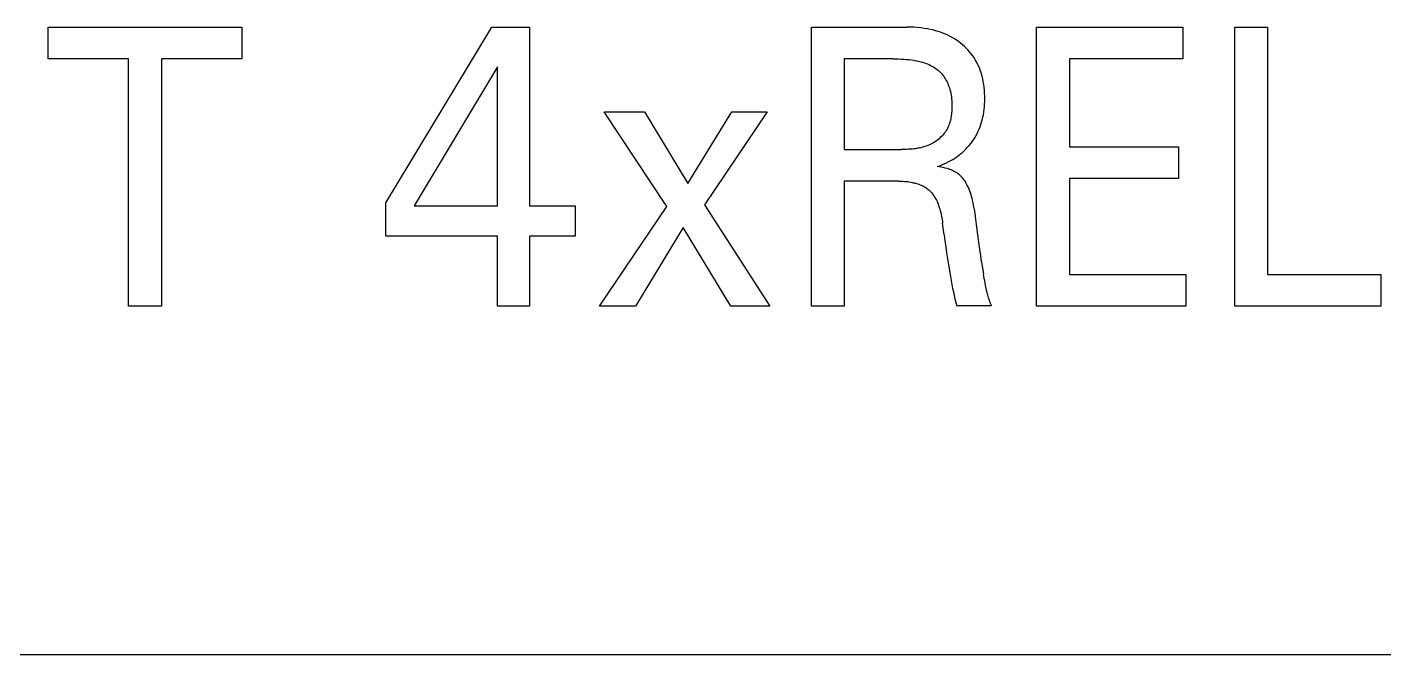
# Model space of a CAD drawing. Extents: x 0 to 420, y 0 to 297.
# Drawn here: x 149.23 to 159.93, y 169.47 to 174.42 of the extents above; entities that cross this region are included whole.
import ezdxf

# ---------------------------------------------------------------- set-up
doc = ezdxf.new("R2010")
doc.units = 0
doc.header["$LTSCALE"] = 23.1
doc.layers.add('10000_FRONT', color=7, linetype='CONTINUOUS')

msp = doc.modelspace()

# ---------------------------------------------------------------- linework, layer by layer
at = {"layer": '10000_FRONT', "color": 7, "linetype": 'CONTINUOUS'}
for p, q in [((149.393, 174.169), (149.393, 174.418)), ((149.393, 174.418), (150.92, 174.418)), ((150.92, 174.418), (150.92, 174.169)), ((152.057, 173.034), (152.892, 174.418)), ((152.892, 174.418), (153.191, 174.418)), ((153.191, 174.418), (153.191, 173.009)), ((155.414, 172.218), (155.414, 174.418)), ((155.414, 174.418), (156.167, 174.418)), ((156.195, 174.418), (156.167, 174.418)), ((156.222, 174.417), (156.195, 174.418)), ((156.249, 174.415), (156.222, 174.417)), ((156.276, 174.412), (156.249, 174.415)), ((156.304, 174.409), (156.276, 174.412)), ((156.331, 174.404), (156.304, 174.409)), ((156.351, 174.4), (156.331, 174.404)), ((156.372, 174.396), (156.351, 174.4)), ((156.392, 174.39), (156.372, 174.396)), ((156.413, 174.384), (156.392, 174.39)), ((156.433, 174.378), (156.413, 174.384)), ((156.452, 174.37), (156.433, 174.378)), ((157.19, 172.218), (157.19, 174.418)), ((157.19, 174.418), (158.344, 174.418)), ((158.344, 174.418), (158.344, 174.169)), ((158.754, 172.218), (158.754, 174.418)), ((158.754, 174.418), (159.013, 174.418)), ((159.013, 174.418), (159.013, 172.468)), ((156.472, 174.362), (156.452, 174.37)), ((156.49, 174.354), (156.472, 174.362)), ((156.508, 174.345), (156.49, 174.354)), ((156.525, 174.336), (156.508, 174.345)), ((156.542, 174.326), (156.525, 174.336)), ((156.559, 174.315), (156.542, 174.326)), ((156.575, 174.304), (156.559, 174.315)), ((156.591, 174.292), (156.575, 174.304)), ((156.606, 174.28), (156.591, 174.292)), ((156.621, 174.267), (156.606, 174.28)), ((156.635, 174.253), (156.621, 174.267)), ((150.027, 174.169), (149.393, 174.169)), ((150.027, 172.218), (150.027, 174.169)), ((150.286, 174.169), (150.286, 172.218)), ((150.92, 174.169), (150.286, 174.169)), ((155.673, 174.169), (155.673, 173.453)), ((156.055, 174.169), (155.673, 174.169)), ((156.055, 174.169), (156.077, 174.169)), ((156.077, 174.169), (156.099, 174.168)), ((156.099, 174.168), (156.121, 174.167)), ((156.121, 174.167), (156.143, 174.166)), ((156.143, 174.166), (156.165, 174.164)), ((156.165, 174.164), (156.186, 174.162)), ((156.186, 174.162), (156.204, 174.16)), ((156.204, 174.16), (156.223, 174.157)), ((156.223, 174.157), (156.24, 174.154)), ((156.649, 174.239), (156.635, 174.253)), ((156.662, 174.225), (156.649, 174.239)), ((156.674, 174.209), (156.662, 174.225)), ((156.686, 174.194), (156.674, 174.209)), ((156.697, 174.178), (156.686, 174.194)), ((156.707, 174.161), (156.697, 174.178)), ((156.717, 174.143), (156.707, 174.161)), ((157.449, 174.169), (157.449, 173.475)), ((158.344, 174.169), (157.449, 174.169)), ((152.937, 174.105), (152.279, 173.009)), ((152.937, 173.009), (152.937, 174.105)), ((156.24, 174.154), (156.258, 174.15)), ((156.258, 174.15), (156.276, 174.145)), ((156.276, 174.145), (156.294, 174.141)), ((156.294, 174.141), (156.306, 174.137)), ((156.306, 174.137), (156.318, 174.132)), ((156.318, 174.132), (156.33, 174.128)), ((156.33, 174.128), (156.342, 174.123)), ((156.342, 174.123), (156.354, 174.117)), ((156.354, 174.117), (156.365, 174.111)), ((156.365, 174.111), (156.377, 174.105)), ((156.377, 174.105), (156.387, 174.098)), ((156.387, 174.098), (156.397, 174.091)), ((156.397, 174.091), (156.407, 174.084)), ((156.407, 174.084), (156.416, 174.076)), ((156.416, 174.076), (156.425, 174.068)), ((156.425, 174.068), (156.434, 174.059)), ((156.434, 174.059), (156.442, 174.05)), ((156.442, 174.05), (156.45, 174.041)), ((156.726, 174.125), (156.717, 174.143)), ((156.734, 174.107), (156.726, 174.125)), ((156.742, 174.089), (156.734, 174.107)), ((156.749, 174.07), (156.742, 174.089)), ((156.755, 174.051), (156.749, 174.07)), ((156.76, 174.032), (156.755, 174.051)), ((156.45, 174.041), (156.458, 174.031)), ((156.458, 174.031), (156.465, 174.02)), ((156.465, 174.02), (156.472, 174.009)), ((156.472, 174.009), (156.478, 173.998)), ((156.478, 173.998), (156.484, 173.987)), ((156.484, 173.987), (156.489, 173.975)), ((156.489, 173.975), (156.494, 173.963)), ((156.494, 173.963), (156.499, 173.951)), ((156.499, 173.951), (156.503, 173.939)), ((156.766, 174.01), (156.76, 174.032)), ((156.77, 173.988), (156.766, 174.01)), ((156.774, 173.966), (156.77, 173.988)), ((156.777, 173.944), (156.774, 173.966)), ((156.779, 173.921), (156.777, 173.944)), ((156.503, 173.939), (156.506, 173.927)), ((156.506, 173.927), (156.51, 173.912)), ((156.51, 173.912), (156.513, 173.898)), ((156.513, 173.898), (156.516, 173.883)), ((156.516, 173.883), (156.518, 173.868)), ((156.518, 173.868), (156.52, 173.854)), ((156.52, 173.854), (156.521, 173.839)), ((156.521, 173.839), (156.522, 173.824)), ((156.78, 173.899), (156.779, 173.921)), ((156.781, 173.876), (156.78, 173.899)), ((156.781, 173.854), (156.781, 173.876)), ((156.781, 173.833), (156.781, 173.854)), ((154.273, 173.003), (153.778, 173.751)), ((153.778, 173.751), (154.097, 173.751)), ((154.097, 173.751), (154.439, 173.185)), ((154.439, 173.185), (154.786, 173.751)), ((155.065, 173.751), (154.57, 173.017)), ((154.786, 173.751), (155.065, 173.751)), ((156.519, 173.731), (156.517, 173.719)), ((156.52, 173.744), (156.519, 173.731)), ((156.521, 173.756), (156.52, 173.744)), ((156.522, 173.768), (156.521, 173.756)), ((156.522, 173.824), (156.523, 173.808)), ((156.523, 173.793), (156.522, 173.781)), ((156.522, 173.781), (156.522, 173.768)), ((156.523, 173.808), (156.523, 173.793)), ((156.771, 173.728), (156.774, 173.749)), ((156.774, 173.749), (156.777, 173.77)), ((156.777, 173.77), (156.779, 173.791)), ((156.779, 173.791), (156.78, 173.812)), ((156.78, 173.812), (156.781, 173.833)), ((156.49, 173.626), (156.484, 173.615)), ((156.495, 173.637), (156.49, 173.626)), ((156.499, 173.648), (156.495, 173.637)), ((156.503, 173.659), (156.499, 173.648)), ((156.507, 173.671), (156.503, 173.659)), ((156.51, 173.683), (156.507, 173.671)), ((156.513, 173.695), (156.51, 173.683)), ((156.515, 173.707), (156.513, 173.695)), ((156.517, 173.719), (156.515, 173.707)), ((156.738, 173.615), (156.745, 173.632)), ((156.745, 173.632), (156.751, 173.65)), ((156.751, 173.65), (156.757, 173.669)), ((156.757, 173.669), (156.762, 173.687)), ((156.762, 173.687), (156.767, 173.708)), ((156.767, 173.708), (156.771, 173.728)), ((156.39, 173.515), (156.379, 173.509)), ((156.4, 173.523), (156.39, 173.515)), ((156.411, 173.53), (156.4, 173.523)), ((156.421, 173.538), (156.411, 173.53)), ((156.43, 173.547), (156.421, 173.538)), ((156.439, 173.555), (156.43, 173.547)), ((156.448, 173.564), (156.439, 173.555)), ((156.456, 173.574), (156.448, 173.564)), ((156.464, 173.584), (156.456, 173.574)), ((156.471, 173.594), (156.464, 173.584)), ((156.478, 173.604), (156.471, 173.594)), ((156.484, 173.615), (156.478, 173.604)), ((156.671, 173.5), (156.682, 173.515)), ((156.682, 173.515), (156.693, 173.53)), ((156.693, 173.53), (156.703, 173.546)), ((156.703, 173.546), (156.713, 173.563)), ((156.713, 173.563), (156.722, 173.58)), ((156.722, 173.58), (156.73, 173.597)), ((156.73, 173.597), (156.738, 173.615)), ((155.673, 173.453), (156.123, 173.453)), ((156.137, 173.453), (156.123, 173.453)), ((156.151, 173.454), (156.137, 173.453)), ((156.165, 173.454), (156.151, 173.454)), ((156.18, 173.455), (156.165, 173.454)), ((156.194, 173.456), (156.18, 173.455)), ((156.208, 173.457), (156.194, 173.456)), ((156.222, 173.459), (156.208, 173.457)), ((156.236, 173.46), (156.222, 173.459)), ((156.25, 173.463), (156.236, 173.46)), ((156.264, 173.465), (156.25, 173.463)), ((156.278, 173.468), (156.264, 173.465)), ((156.292, 173.472), (156.278, 173.468)), ((156.305, 173.476), (156.292, 173.472)), ((156.319, 173.48), (156.305, 173.476)), ((156.332, 173.485), (156.319, 173.48)), ((156.345, 173.491), (156.332, 173.485)), ((156.357, 173.496), (156.345, 173.491)), ((156.368, 173.502), (156.357, 173.496)), ((156.379, 173.509), (156.368, 173.502)), ((156.562, 173.397), (156.577, 173.408)), ((156.577, 173.408), (156.591, 173.419)), ((156.591, 173.419), (156.606, 173.431)), ((156.606, 173.431), (156.62, 173.444)), ((156.62, 173.444), (156.633, 173.457)), ((156.633, 173.457), (156.646, 173.471)), ((156.646, 173.471), (156.659, 173.485)), ((156.659, 173.485), (156.671, 173.5)), ((157.449, 173.475), (158.309, 173.475)), ((158.309, 173.475), (158.309, 173.226)), ((156.407, 173.319), (156.426, 173.326)), ((156.423, 173.317), (156.407, 173.319)), ((156.438, 173.314), (156.423, 173.317)), ((156.426, 173.326), (156.444, 173.333)), ((156.454, 173.311), (156.438, 173.314)), ((156.444, 173.333), (156.462, 173.341)), ((156.469, 173.307), (156.454, 173.311)), ((156.462, 173.341), (156.48, 173.349)), ((156.484, 173.303), (156.469, 173.307)), ((156.48, 173.349), (156.497, 173.358)), ((156.495, 173.3), (156.484, 173.303)), ((156.497, 173.358), (156.514, 173.367)), ((156.514, 173.367), (156.53, 173.376)), ((156.53, 173.376), (156.546, 173.386)), ((156.546, 173.386), (156.562, 173.397)), ((155.673, 173.204), (155.673, 172.218)), ((156.099, 173.204), (155.673, 173.204)), ((156.099, 173.204), (156.111, 173.204)), ((156.111, 173.204), (156.124, 173.203)), ((156.124, 173.203), (156.136, 173.203)), ((156.136, 173.203), (156.149, 173.202)), ((156.149, 173.202), (156.161, 173.201)), ((156.161, 173.201), (156.174, 173.2)), ((156.174, 173.2), (156.186, 173.198)), ((156.186, 173.198), (156.199, 173.196)), ((156.199, 173.196), (156.208, 173.194)), ((156.208, 173.194), (156.217, 173.192)), ((156.505, 173.296), (156.495, 173.3)), ((156.516, 173.292), (156.505, 173.296)), ((156.526, 173.288), (156.516, 173.292)), ((156.536, 173.283), (156.526, 173.288)), ((156.546, 173.278), (156.536, 173.283)), ((156.555, 173.273), (156.546, 173.278)), ((156.563, 173.267), (156.555, 173.273)), ((156.571, 173.262), (156.563, 173.267)), ((156.579, 173.256), (156.571, 173.262)), ((156.587, 173.249), (156.579, 173.256)), ((156.594, 173.243), (156.587, 173.249)), ((156.601, 173.235), (156.594, 173.243)), ((156.608, 173.228), (156.601, 173.235)), ((156.614, 173.22), (156.608, 173.228)), ((156.62, 173.212), (156.614, 173.22)), ((156.626, 173.203), (156.62, 173.212)), ((156.631, 173.194), (156.626, 173.203)), ((156.636, 173.185), (156.631, 173.194)), ((157.449, 173.226), (157.449, 172.468)), ((158.309, 173.226), (157.449, 173.226)), ((156.217, 173.192), (156.226, 173.19)), ((156.226, 173.19), (156.235, 173.188)), ((156.235, 173.188), (156.244, 173.185)), ((156.244, 173.185), (156.253, 173.183)), ((156.253, 173.183), (156.262, 173.18)), ((156.262, 173.18), (156.271, 173.176)), ((156.271, 173.176), (156.28, 173.173)), ((156.28, 173.173), (156.287, 173.169)), ((156.287, 173.169), (156.294, 173.166)), ((156.294, 173.166), (156.302, 173.162)), ((156.302, 173.162), (156.309, 173.158)), ((156.309, 173.158), (156.316, 173.153)), ((156.316, 173.153), (156.322, 173.149)), ((156.322, 173.149), (156.329, 173.144)), ((156.329, 173.144), (156.335, 173.139)), ((156.335, 173.139), (156.342, 173.134)), ((156.342, 173.134), (156.347, 173.128)), ((156.347, 173.128), (156.353, 173.123)), ((156.353, 173.123), (156.358, 173.117)), ((156.358, 173.117), (156.364, 173.111)), ((156.364, 173.111), (156.369, 173.105)), ((156.369, 173.105), (156.373, 173.098)), ((156.373, 173.098), (156.378, 173.092)), ((156.378, 173.092), (156.382, 173.085)), ((156.641, 173.176), (156.636, 173.185)), ((156.646, 173.167), (156.641, 173.176)), ((156.652, 173.153), (156.646, 173.167)), ((156.658, 173.14), (156.652, 173.153)), ((156.663, 173.126), (156.658, 173.14)), ((156.668, 173.112), (156.663, 173.126)), ((156.673, 173.097), (156.668, 173.112)), ((156.677, 173.083), (156.673, 173.097)), ((152.057, 172.769), (152.057, 173.034)), ((152.279, 173.009), (152.937, 173.009)), ((153.191, 173.009), (153.549, 173.009)), ((153.549, 173.009), (153.549, 172.769)), ((153.742, 172.218), (154.273, 173.003)), ((154.57, 173.017), (155.087, 172.218)), ((156.382, 173.085), (156.386, 173.078)), ((156.386, 173.078), (156.391, 173.071)), ((156.391, 173.071), (156.396, 173.062)), ((156.396, 173.062), (156.4, 173.053)), ((156.4, 173.053), (156.405, 173.043)), ((156.405, 173.043), (156.409, 173.034)), ((156.409, 173.034), (156.413, 173.024)), ((156.413, 173.024), (156.417, 173.014)), ((156.417, 173.014), (156.42, 173.005)), ((156.42, 173.005), (156.423, 172.995)), ((156.423, 172.995), (156.426, 172.985)), ((156.426, 172.985), (156.43, 172.971)), ((156.681, 173.069), (156.677, 173.083)), ((156.685, 173.054), (156.681, 173.069)), ((156.69, 173.033), (156.685, 173.054)), ((156.694, 173.012), (156.69, 173.033)), ((156.698, 172.99), (156.694, 173.012)), ((156.702, 172.969), (156.698, 172.99)), ((156.43, 172.971), (156.434, 172.957)), ((156.434, 172.957), (156.437, 172.943)), ((156.437, 172.943), (156.44, 172.929)), ((156.44, 172.929), (156.442, 172.915)), ((156.442, 172.915), (156.445, 172.901)), ((156.445, 172.901), (156.447, 172.887)), ((156.447, 172.887), (156.449, 172.873)), ((156.461, 172.781), (156.449, 172.873)), ((156.706, 172.948), (156.702, 172.969)), ((156.709, 172.926), (156.706, 172.948)), ((156.712, 172.904), (156.709, 172.926)), ((156.717, 172.863), (156.712, 172.904)), ((152.937, 172.769), (152.057, 172.769)), ((152.937, 172.218), (152.937, 172.769)), ((153.191, 172.769), (153.191, 172.218)), ((153.549, 172.769), (153.191, 172.769)), ((154.401, 172.839), (154.026, 172.218)), ((154.779, 172.218), (154.401, 172.839)), ((156.461, 172.781), (156.467, 172.734)), ((156.728, 172.78), (156.717, 172.863)), ((156.735, 172.724), (156.728, 172.78)), ((156.467, 172.734), (156.474, 172.687)), ((156.474, 172.687), (156.48, 172.639)), ((156.743, 172.668), (156.735, 172.724)), ((156.75, 172.618), (156.743, 172.668)), ((156.48, 172.639), (156.487, 172.592)), ((156.487, 172.592), (156.495, 172.545)), ((156.757, 172.568), (156.75, 172.618)), ((156.757, 172.568), (156.772, 172.471)), ((156.495, 172.545), (156.5, 172.514)), ((156.5, 172.514), (156.505, 172.482)), ((156.505, 172.482), (156.51, 172.451)), ((156.51, 172.451), (156.516, 172.42)), ((156.775, 172.454), (156.772, 172.471)), ((156.778, 172.436), (156.775, 172.454)), ((157.449, 172.468), (158.368, 172.468)), ((158.368, 172.468), (158.368, 172.218)), ((159.013, 172.468), (159.906, 172.468)), ((159.906, 172.468), (159.906, 172.218)), ((156.516, 172.42), (156.522, 172.389)), ((156.522, 172.389), (156.528, 172.358)), ((156.528, 172.358), (156.534, 172.33)), ((156.781, 172.419), (156.778, 172.436)), ((156.784, 172.401), (156.781, 172.419)), ((156.787, 172.384), (156.784, 172.401)), ((156.791, 172.367), (156.787, 172.384)), ((156.793, 172.356), (156.791, 172.367)), ((156.796, 172.346), (156.793, 172.356)), ((156.798, 172.335), (156.796, 172.346)), ((156.534, 172.33), (156.54, 172.302)), ((156.54, 172.302), (156.546, 172.275)), ((156.546, 172.275), (156.553, 172.247)), ((156.553, 172.247), (156.56, 172.22)), ((156.801, 172.325), (156.798, 172.335)), ((156.803, 172.314), (156.801, 172.325)), ((156.806, 172.304), (156.803, 172.314)), ((156.809, 172.294), (156.806, 172.304)), ((156.812, 172.283), (156.809, 172.294)), ((156.815, 172.274), (156.812, 172.283)), ((156.818, 172.265), (156.815, 172.274)), ((156.821, 172.256), (156.818, 172.265)), ((156.824, 172.247), (156.821, 172.256)), ((156.828, 172.238), (156.824, 172.247)), ((156.831, 172.229), (156.828, 172.238)), ((150.286, 172.218), (150.027, 172.218)), ((153.191, 172.218), (152.937, 172.218)), ((154.026, 172.218), (153.742, 172.218)), ((155.087, 172.218), (154.779, 172.218)), ((155.673, 172.218), (155.414, 172.218)), ((156.835, 172.22), (156.56, 172.22)), ((156.835, 172.22), (156.831, 172.229)), ((158.368, 172.218), (157.19, 172.218)), ((159.906, 172.218), (158.754, 172.218)), ((203.56, 169.468), (134.06, 169.468))]:
    msp.add_line(p, q, dxfattribs=at)

doc.saveas('drawing.dxf')
